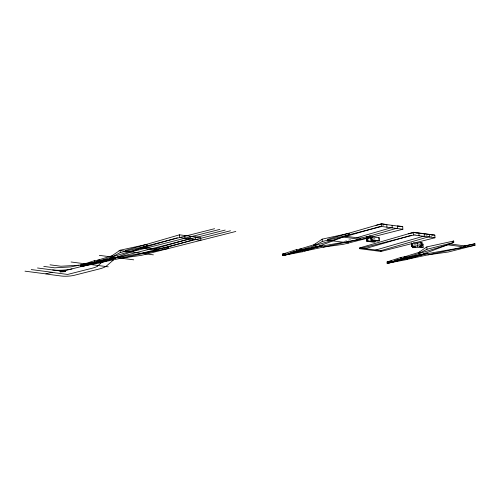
<?xml version="1.0" encoding="UTF-8"?>
<svg xmlns="http://www.w3.org/2000/svg" width="500" height="500" viewBox="0 0 500 500"><rect width="100%" height="100%" fill="white"/><g stroke="black" fill="none" stroke-linecap="round" stroke-linejoin="round"><path stroke-width="0.38" stroke-dasharray="2.5 1.88" d="M374.606 238.956L374.981 238.775L373.044 238.45M344.212 241.35L350.956 239.4M414.425 234.387L416.669 233.738M425.781 235.55L427.281 235.113M430.337 236.337L432.581 235.688M430.788 236.256L432.812 235.744M415.988 244.3L413.844 244.762M382.312 225.225L383.869 225.2M411.319 233.794L412.875 233.769M416.763 233.706L418.275 233.906M418.75 244.156L420.206 244.344M418.963 243.55L419.044 245.094"/><path stroke-width="0.75" d="M97.556 266.062L101.869 262.362M113.7 259.781L106.431 266.012A31.006 5.919 -3 0 1 105.862 266.444L105.7 266.55A30 5.725 -3 0 1 99.081 269.019L74.269 275.3A9.131 1.744 -3 0 1 61.381 276.025L49.481 274.475A22.956 4.381 -3 0 1 46.363 273.938L25 271.163M99.612 259.975L94.338 260.712L80.35 265.281L80.419 266.637L116.506 257.381L147.062 245.8L146.988 244.35L120.162 250.219L111.856 255.844L111.919 257.006L120.288 252.587L214.581 228.7M301.613 248.919L296.337 249.65L282.344 254.225L282.419 255.575L318.506 246.325L349.062 234.744L348.988 233.287L322.163 239.156L313.856 244.788L313.919 245.944L322.281 241.525L381.631 226.494L402.856 229.25L402.713 226.519L397.413 225.944L397.55 228.562M426.875 246.887L418.569 252.519L418.631 253.681L427 249.256L453.775 242.475L453.7 241.025L426.875 246.887L427 249.256M366.575 238.144L366.737 241.231L368.794 240.969L375.144 241.869L375.062 240.325M370.763 237.081L370.925 240.175L372.981 239.906L379.338 240.806L379.175 237.712L371.138 236.9L371.3 239.994M379.175 237.712L378.8 237.894L378.881 239.444M375.144 241.869L373.088 242.138L366.737 241.231M379.338 240.806L377.281 241.075L370.925 240.175M411.325 243.113L411.488 246.206C415.006 245.863 418.65 246.031 422.181 245.781L422.019 242.688C419.156 242.113 416.369 244.175 413.456 242.831M412.6 246.137L412.681 247.681L415.7 246.831L411.488 246.206M421.613 242.875L422.019 242.688M422.644 244.344L423.044 244.156L423.206 247.25C419.744 247.587 416.156 247.456 412.681 247.681M422.181 245.781L419.125 246.637L423.206 247.25M118.656 256.462L116.506 257.381L117.681 257.538L168.287 248.562L168.212 247.106L158.062 249.2L143.112 247.256M320.656 245.406L318.506 246.325L319.681 246.475L370.288 237.5L370.213 236.05L360.062 238.144L345.106 236.2M347.625 233.875L348.988 233.287M425.369 253.137L420.475 254.925L387.131 263.312L387.062 261.956L401.05 257.387L407.1 256.544M452.337 241.606L453.7 241.025M453.775 242.475L423.225 254.056L424.394 254.213L475 245.231L474.925 243.781L464.775 245.875L449.075 243.837M312.419 247.413L317.05 246.769L296.406 251.006L282.419 255.575L302.369 251.781L317.825 246.869L322.731 245.85M417.906 255.037L421.763 254.506L401.125 258.738L387.131 263.312L407.081 259.513L422.537 254.606L427.444 253.581M94.338 260.712L94.412 262.062L80.419 266.637L100.369 262.838L115.825 257.931L120.731 256.906M112.806 255.556L97.3 260.3L97.356 261.462L140.925 248.125L158.125 250.362L158.062 249.2M316.087 244.1L299.3 249.237L299.356 250.4L342.925 237.069L360.125 239.3L360.062 238.144M420.056 252.062L404.012 256.975L404.069 258.131L447.638 244.8L464.837 247.037L464.775 245.875M179.494 234.819L179.631 237.55L200.856 240.306L200.712 237.575L179.494 234.819L125.544 250.444L125.588 251.244M142.844 247.775L177.312 237.794M154.206 248.938L189.419 238.738M164 248.212L194.719 239.312M386.938 227.181L386.8 224.562L381.488 223.756L327.544 239.381L327.581 240.181L348.806 242.944M345.594 236.5L380.806 226.3M356.956 237.662L391.419 227.681M366 237.15L396.719 228.256M359.656 247.906L413.606 232.281L434.831 235.037L434.975 237.769L380.925 251.462L359.7 248.7L359.656 247.906L380.881 250.662L428.837 236.775M364.969 248.706L411.425 235.256M375.581 250.087L423.537 236.2M81.013 266.712L114.044 258.288L115.825 257.931L102.519 260.975L102.575 262.137L158.125 250.362M283.012 255.656L317.825 246.869L300.062 250.875M387.725 263.387L422.537 254.606L409.969 257.481M130.894 251.931L219.887 229.387M45.875 273.875L52.131 272.288M225.194 230.075L62.631 271.256L37.513 267.994M141.506 253.312L230.5 230.769M235.806 231.456L141.506 255.344L121.137 258.2M376.094 225.319L381.5 223.95L402.725 226.713M402.856 229.25L343.506 244.281L323.137 247.144M408.212 233.844L413.619 232.475L434.844 235.231M359.7 248.7L413.75 235.012L434.975 237.769M475 245.231L448.225 252.019L427.85 254.875M165.231 247.763L168.212 247.106M367.231 236.7L370.213 236.05M463.744 246.225L474.925 243.781M102.006 260.856L114.044 258.288L89.462 263.363M285.387 253.588L282.344 254.225L285.95 253.656M305.512 249.475L316.044 247.225L290.7 252.469M407.219 257.856L420.756 254.963L394.656 260.356M317.45 247.175L318.975 246.856M360.125 239.3L304.575 251.081L304.513 249.919M420.644 255.231L424.45 254.425M464.837 247.037L409.288 258.812L409.231 257.65M83.387 264.644L80.35 265.281L80.944 265.363M391.619 261L387.062 261.956L387.656 262.038M282.944 254.3L284.431 254.006M110.419 258.475L115.05 257.831L70.725 266.925L54.675 267.825L43.769 266.406M79 265.225L60.931 266.238L50.019 264.825M371.575 238.256L367.762 237.838L367.925 240.931M119.006 250.387L153.387 254.856M99.338 255.369L133.719 259.837M71.069 261.994L108.244 266.825M31.256 269.575L53.412 272.456A13.719 2.619 -3 0 0 55.769 272.894L67.638 274.438L92.444 268.156A21.031 4.013 -3 0 0 97.537 266.062M422.594 244.019L423.044 244.156M429.531 234.462L429.669 237.081M424.225 233.775L424.363 236.388M421.562 242.55L421.725 245.644M420.694 242.519L420.856 245.613M418.919 233.081L419.056 235.7M417.2 243.319L417.362 246.412M413.606 232.281L413.75 235.012M412.612 243.569L412.738 245.888M411.725 242.925L411.887 246.019M407.013 258.163L407.081 259.513M401.05 257.387L401.125 258.738M392.106 225.256L392.244 227.869M381.488 223.756L381.631 226.494M380.881 250.662L380.925 251.462M371.956 236.775L372.119 239.869M366.95 237.963L367.113 241.056M322.163 239.156L322.281 241.525M302.3 250.425L302.369 251.781M296.337 249.65L296.406 251.006M195.413 237L195.55 239.619M190.106 236.312L190.244 238.931M184.8 235.625L184.938 238.238M120.162 250.219L120.288 252.587M100.3 261.488L100.369 262.838M72.025 268.875A13.713 2.619 -3 0 1 52.669 269.962M61.638 271.294L63.631 271.212L61.638 271.294M65.244 270.562L64.056 271.175L65.562 271.606L59.969 271.944L61.206 271.344L59.744 270.894L65.244 270.562"/></g></svg>
